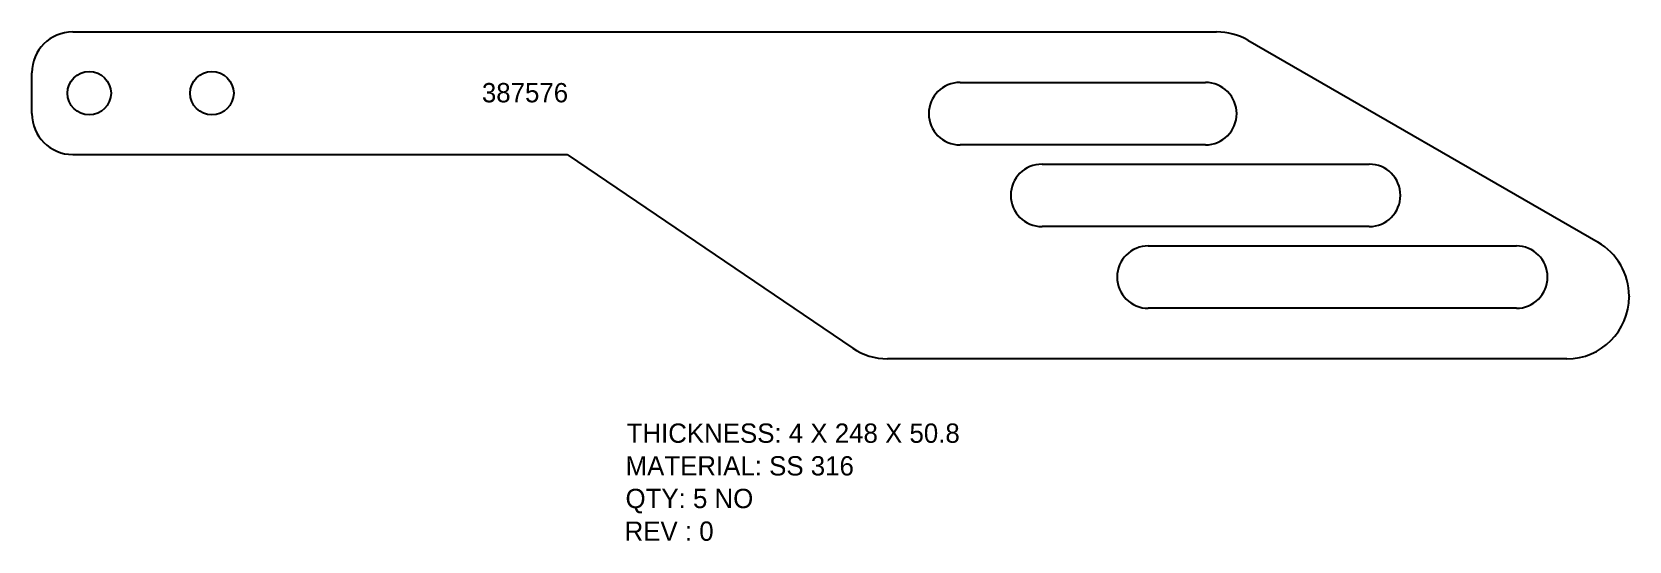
# Model space of a CAD drawing. Header units: inches. Extents: x 2128 to 2376, y 106 to 185.
import ezdxf

# ---------------------------------------------------------------- set-up
doc = ezdxf.new("R2010")
doc.units = ezdxf.units.IN
doc.header["$MEASUREMENT"] = 0
doc.layers.add('LaserCutting', color=3, linetype='Continuous')

msp = doc.modelspace()

# ---------------------------------------------------------------- linework, layer by layer
at = {"layer": 'LaserCutting'}
for p, q in [((2134.15, 184.86), (2311.76, 184.86)), ((2316.59, 183.57), (2370.98, 152.17)), ((2127.8, 172.16), (2127.8, 178.51)), ((2271.92, 177.01), (2310.02, 177.01)), ((2310.02, 167.31), (2271.92, 167.31)), ((2134.15, 165.81), (2210.9, 165.81)), ((2210.9, 165.81), (2255.25, 135.73)), ((2284.65, 164.31), (2335.45, 164.31)), ((2335.45, 154.61), (2284.65, 154.61)), ((2301.15, 151.61), (2358.3, 151.61)), ((2358.3, 141.91), (2301.15, 141.91)), ((2375.8, 143.81), (2375.8, 143.71)), ((2366.15, 134.06), (2260.66, 134.06))]:
    msp.add_line(p, q, dxfattribs=at)
for centre in [(2136.7, 175.34), (2155.75, 175.34)]:
    msp.add_circle(centre, 3.38, dxfattribs=at)
for centre, radius, start, end in [((2134.15, 178.51), 6.35, 90, 180), ((2311.76, 175.21), 9.65, 60, 90), ((2271.92, 172.16), 4.85, 90, 270), ((2310.02, 172.16), 4.85, 270, 90), ((2134.15, 172.16), 6.35, 180, 270), ((2284.65, 159.46), 4.85, 90, 270), ((2335.45, 159.46), 4.85, 270, 90), ((2301.15, 146.76), 4.85, 90, 270), ((2358.3, 146.76), 4.85, 270, 90), ((2366.15, 143.81), 9.65, 0, 60), ((2366.15, 143.71), 9.65, 270, 0), ((2260.66, 143.71), 9.65, 235.8463, 270)]:
    msp.add_arc(centre, radius, start, end, dxfattribs=at)

# ---------------------------------------------------------------- texts
at = {"color": 7}
for s, p in [('THICKNESS: 4 X 248 X 50.8', (2220.14, 121.01)), ('MATERIAL: SS 316', (2219.98, 115.93)), ('QTY: 5 NO', (2219.97, 110.86)), ('REV : 0', (2219.83, 105.78))]:
    msp.add_text(s, height=3, dxfattribs=at).set_placement(p)
at = {"layer": 'LaserCutting', "insert": (2197.67, 176.92), "char_height": 3, "width": 37.7344, "attachment_point": 1}
msp.add_mtext('{\\fCentury Gothic|b0|i0|c0|p18;\\C1;387576}', dxfattribs=at)

doc.saveas('drawing.dxf')
